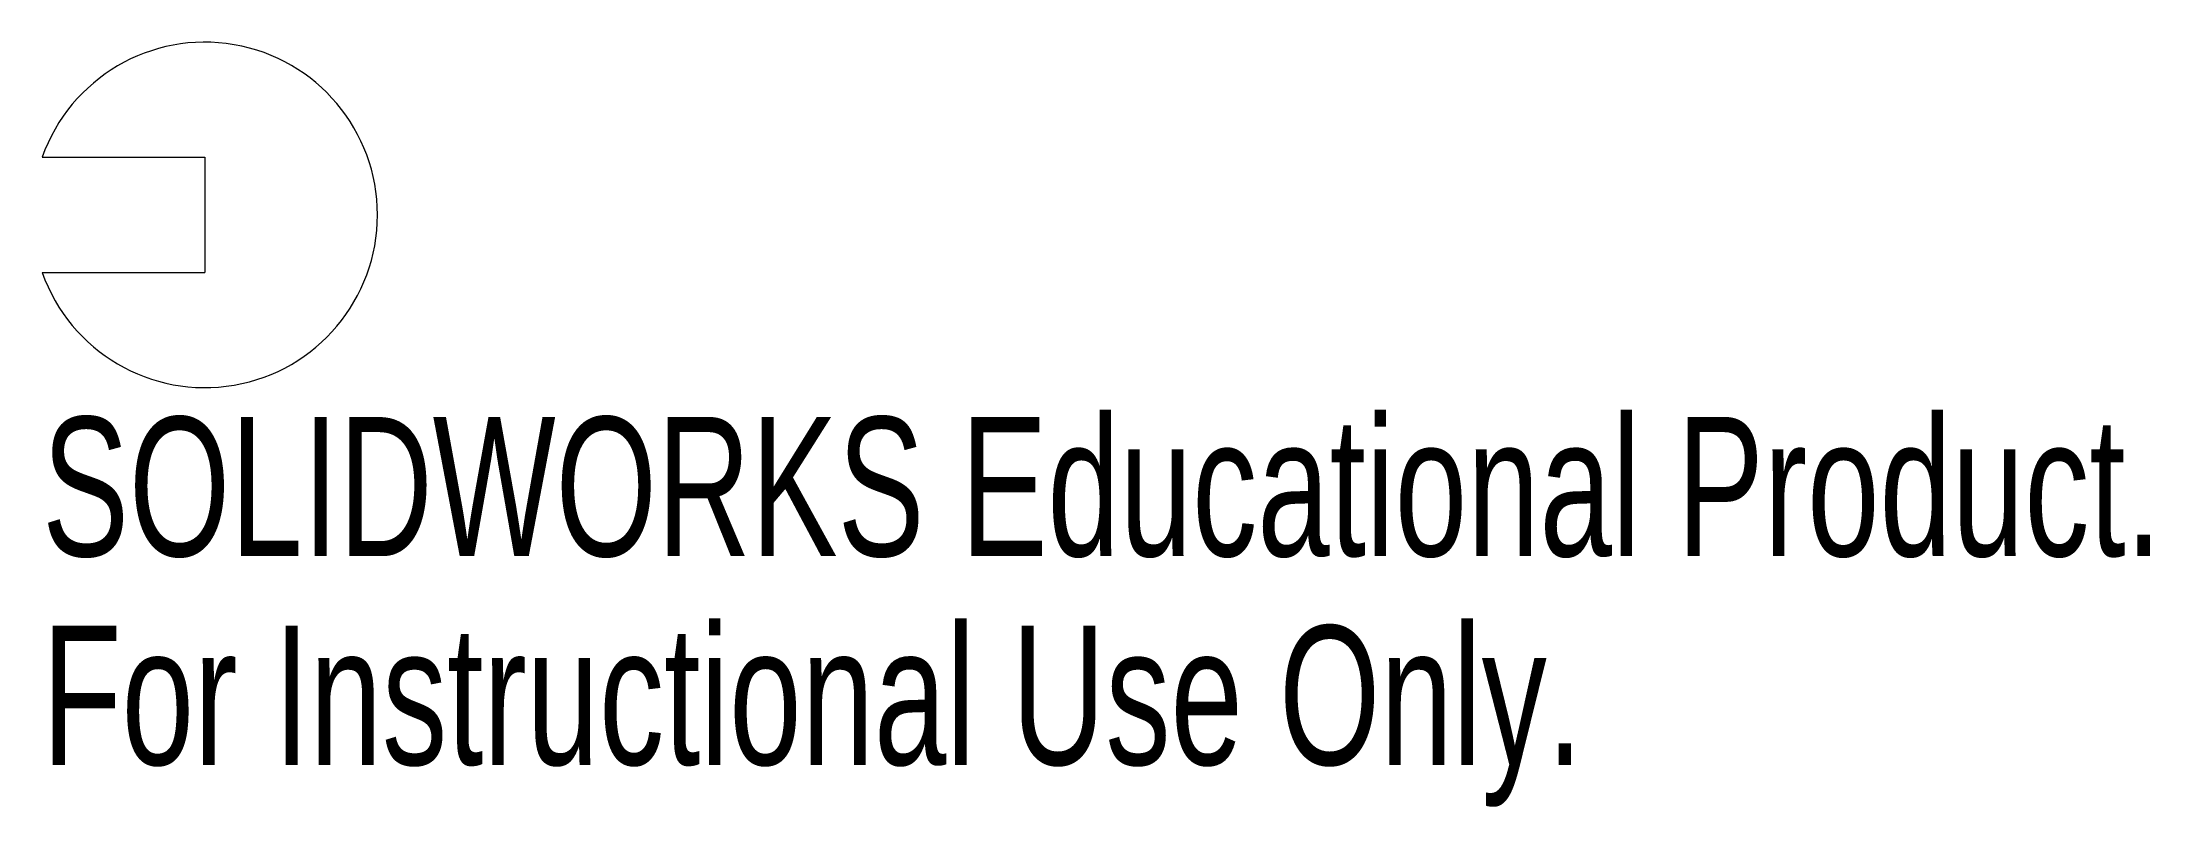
# Model space of a CAD drawing. Header units: millimetres. Extents: x -5.7 to 67.6, y -20.6 to 6.
import ezdxf

# ---------------------------------------------------------------- set-up
doc = ezdxf.new("R2010")
doc.units = ezdxf.units.MM
doc.styles.add('SLDTEXTSTYLE0', font='TXT', dxfattribs={"width": 0.7})

msp = doc.modelspace()

# ---------------------------------------------------------------- linework, layer by layer
at = {"color": 7, "linetype": 'Continuous', "lineweight": 15}
for p, q in [((-5.657, 2), (0, 2)), ((0, 2), (0, -2)), ((-5.657, -2), (0, -2))]:
    msp.add_line(p, q, dxfattribs=at)
msp.add_arc((0, 0), 6, 199.47122, 160.52878, dxfattribs=at)

# ---------------------------------------------------------------- texts
at = {"color": 7, "linetype": 'Continuous', "char_height": 4.83362, "attachment_point": 1, "style": 'SLDTEXTSTYLE0'}
for s, insert in [('SOLIDWORKS Educational Product.', (-5.657, -7.02)), ('For Instructional Use Only.', (-5.657, -14.27))]:
    msp.add_mtext(s, dxfattribs=dict(at, insert=insert))

doc.saveas('drawing.dxf')
